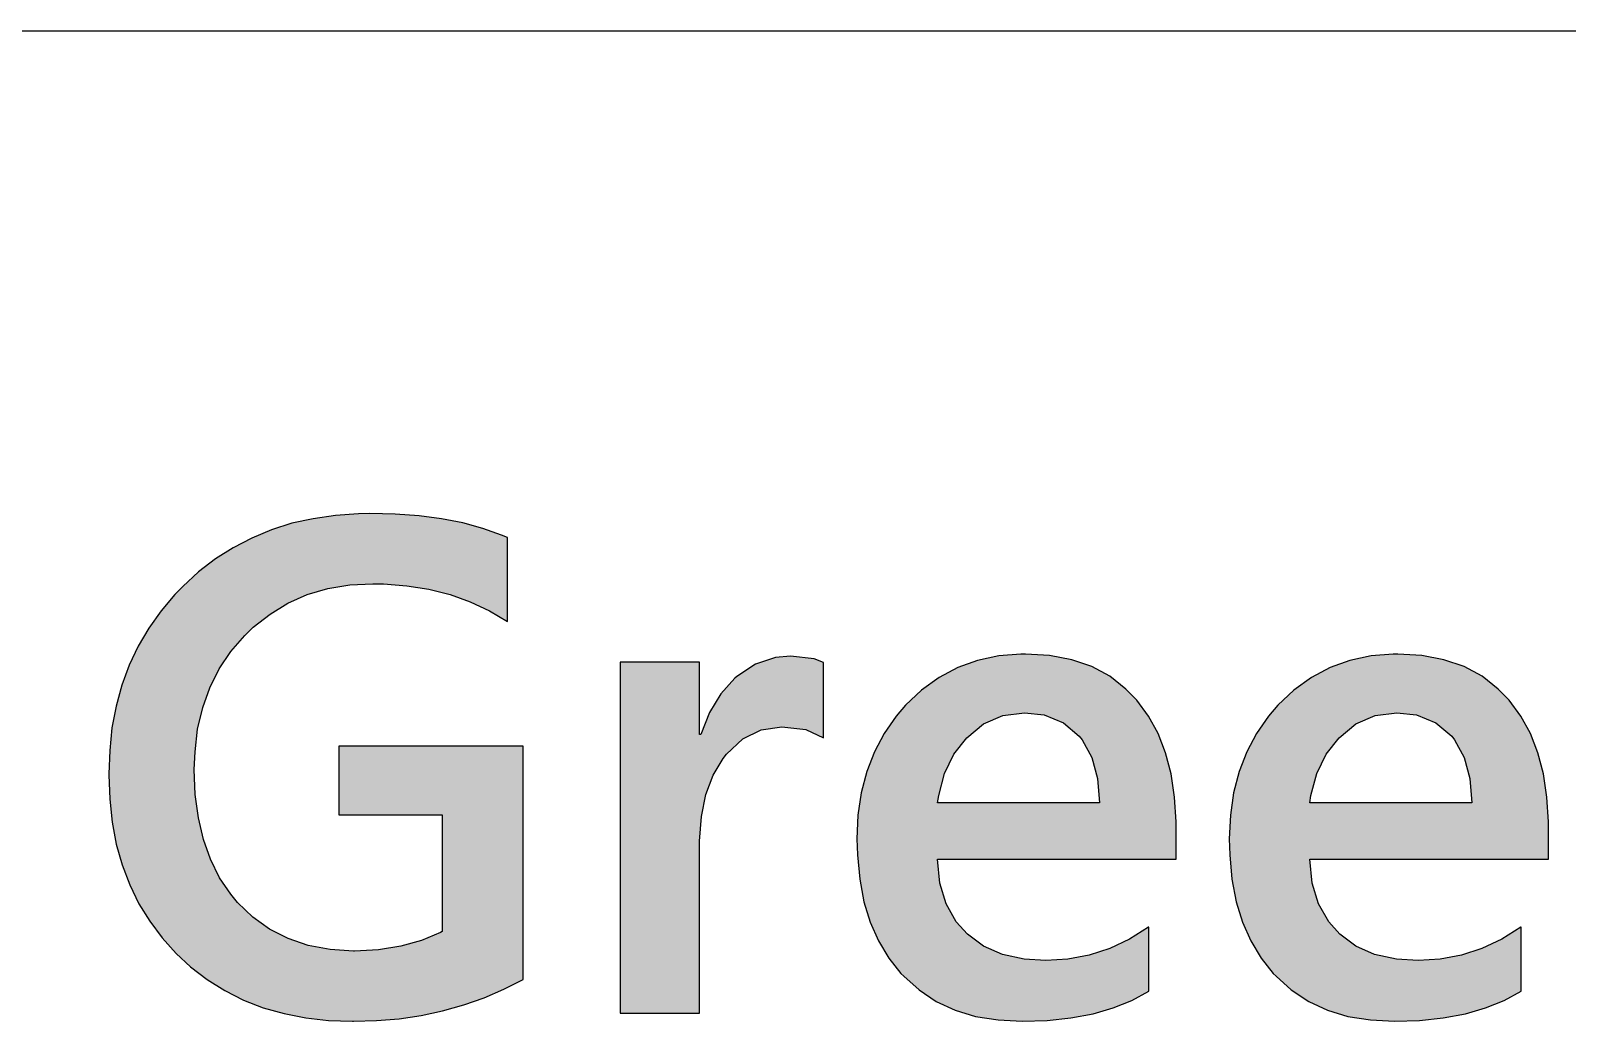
# Model space of a CAD drawing. Extents: x 0 to 216, y -5 to 280.
# Drawn here: x 29.41 to 58.82, y 261.05 to 280 of the extents above; entities that cross this region are included whole.
import ezdxf

# ---------------------------------------------------------------- set-up
doc = ezdxf.new("R2010")
doc.units = 0
doc.header["$LTSCALE"] = 10
doc.header["$MEASUREMENT"] = 0
doc.layers.get('0').update_dxf_attribs({"linetype": 'CONTINUOUS'})
doc.layers.add('Company LOGO$0$CADdetails-2-HATCH', color=8, linetype='CONTINUOUS', lineweight=5)
doc.layers.add('Company LOGO$0$CADdetails-8-NONPLOT', color=190, linetype='CONTINUOUS', plot=False)
doc.layers.add('Company LOGO$0$CADdetails-9-TITLEBLOCK', color=7, linetype='CONTINUOUS')

# ---------------------------------------------------------------- blocks, each defined once
blk = doc.blocks.new('Company LOGO')
at = {"layer": 'Company LOGO$0$CADdetails-2-HATCH'}
h = blk.add_hatch(color=256, dxfattribs=at)
h.dxf.hatch_style = 1
h.set_gradient(color1=(12, 104, 38), color2=(12, 104, 38), tint=1)
h.paths.add_polyline_path([(38.839, 266.316), (35.308, 266.316), (35.308, 265.003), (37.288, 265.003), (37.288, 262.769), (37.254, 262.75), (36.888, 262.594), (36.493, 262.487), (36.069, 262.418), (35.599, 262.393), (35.142, 262.423), (34.722, 262.501), (34.337, 262.633), (33.981, 262.813), (33.659, 263.043), (33.366, 263.325), (33.239, 263.482), (33.025, 263.799), (32.854, 264.15), (32.718, 264.53), (32.62, 264.945), (32.561, 265.389), (32.542, 265.867), (32.557, 266.208), (32.605, 266.642), (32.703, 267.052), (32.839, 267.433), (33.02, 267.793), (33.239, 268.125), (33.508, 268.432), (33.669, 268.589), (33.991, 268.842), (34.332, 269.052), (34.703, 269.213), (35.098, 269.33), (35.517, 269.398), (35.961, 269.423), (36.166, 269.418), (36.61, 269.384), (37.034, 269.315), (37.439, 269.213), (37.825, 269.076), (38.19, 268.906), (38.537, 268.701), (38.537, 270.305), (38.42, 270.354), (38.064, 270.481), (37.683, 270.584), (37.273, 270.662), (36.844, 270.72), (36.386, 270.754), (35.903, 270.764), (35.683, 270.759), (35.244, 270.73), (34.82, 270.666), (34.41, 270.579), (34.02, 270.452), (33.644, 270.296), (33.288, 270.11), (32.947, 269.896), (32.625, 269.647), (32.322, 269.369), (32.171, 269.218), (31.908, 268.906), (31.674, 268.574), (31.469, 268.228), (31.298, 267.862), (31.157, 267.481), (31.045, 267.081), (30.966, 266.667), (30.923, 266.233), (30.908, 265.784), (30.908, 265.764), (30.923, 265.301), (30.971, 264.862), (31.049, 264.442), (31.162, 264.043), (31.308, 263.662), (31.483, 263.301), (31.688, 262.965), (31.927, 262.647), (32.196, 262.35), (32.469, 262.096), (32.786, 261.852), (33.127, 261.638), (33.483, 261.457), (33.859, 261.311), (34.259, 261.199), (34.674, 261.116), (35.113, 261.067), (35.571, 261.052), (35.586, 261.052), (36.03, 261.067), (36.464, 261.101), (36.883, 261.165), (37.293, 261.252), (37.698, 261.365), (38.088, 261.501), (38.468, 261.667), (38.839, 261.852)])
h.paths.add_polyline_path([(42.731, 266.164), (43.039, 266.457), (43.395, 266.628), (43.79, 266.686), (44.244, 266.633), (44.585, 266.472), (44.585, 267.915), (44.409, 267.984), (43.956, 268.037), (43.668, 268.013), (43.283, 267.881), (42.927, 267.647), (42.888, 267.613), (42.619, 267.315), (42.405, 266.959), (42.239, 266.535), (42.21, 266.535), (42.21, 267.92), (40.693, 267.92), (40.693, 261.209), (42.21, 261.209), (42.21, 264.418), (42.214, 264.496), (42.249, 264.969), (42.332, 265.389), (42.473, 265.759), (42.663, 266.077)])
h.paths.add_polyline_path([(51.336, 264.735), (51.336, 264.867), (51.306, 265.34), (51.238, 265.784), (51.131, 266.189), (50.989, 266.559), (50.804, 266.891), (50.585, 267.194), (50.375, 267.408), (50.068, 267.652), (49.721, 267.837), (49.336, 267.969), (48.912, 268.052), (48.453, 268.076), (48.365, 268.076), (47.941, 268.042), (47.536, 267.954), (47.156, 267.818), (46.799, 267.628), (46.463, 267.384), (46.156, 267.096), (45.975, 266.886), (45.746, 266.559), (45.561, 266.208), (45.414, 265.828), (45.307, 265.423), (45.244, 264.994), (45.224, 264.54), (45.234, 264.233), (45.278, 263.769), (45.356, 263.34), (45.478, 262.945), (45.639, 262.589), (45.834, 262.262), (46.068, 261.969), (46.121, 261.916), (46.414, 261.652), (46.741, 261.433), (47.107, 261.267), (47.497, 261.145), (47.926, 261.077), (48.39, 261.052), (48.868, 261.067), (49.321, 261.116), (49.746, 261.194), (50.131, 261.306), (50.487, 261.452), (50.814, 261.628), (50.814, 262.852), (50.809, 262.852), (50.443, 262.623), (50.063, 262.443), (49.668, 262.316), (49.263, 262.238), (48.838, 262.213), (48.429, 262.238), (48.009, 262.33), (47.648, 262.491), (47.341, 262.716), (47.126, 262.955), (46.936, 263.296), (46.814, 263.691), (46.765, 264.15), (51.336, 264.15)])
h.paths.add_polyline_path([(46.765, 265.228), (46.79, 265.374), (46.902, 265.794), (47.082, 266.164), (47.326, 266.476), (47.648, 266.74), (48.019, 266.901), (48.434, 266.954), (48.809, 266.915), (49.18, 266.764), (49.482, 266.506), (49.536, 266.433), (49.721, 266.101), (49.829, 265.696), (49.868, 265.228)], flags=16)
h.paths.add_polyline_path([(58.462, 264.735), (58.462, 264.867), (58.433, 265.34), (58.365, 265.784), (58.257, 266.189), (58.116, 266.559), (57.93, 266.891), (57.711, 267.194), (57.501, 267.408), (57.194, 267.652), (56.848, 267.837), (56.462, 267.969), (56.038, 268.052), (55.579, 268.076), (55.492, 268.076), (55.067, 268.042), (54.662, 267.954), (54.282, 267.818), (53.926, 267.628), (53.589, 267.384), (53.282, 267.096), (53.101, 266.886), (52.872, 266.559), (52.687, 266.208), (52.541, 265.828), (52.433, 265.423), (52.375, 264.994), (52.35, 264.54), (52.36, 264.233), (52.404, 263.769), (52.482, 263.34), (52.604, 262.945), (52.765, 262.589), (52.96, 262.262), (53.194, 261.969), (53.248, 261.916), (53.54, 261.652), (53.872, 261.433), (54.233, 261.267), (54.623, 261.145), (55.053, 261.077), (55.516, 261.052), (55.994, 261.067), (56.448, 261.116), (56.872, 261.194), (57.257, 261.306), (57.613, 261.452), (57.94, 261.628), (57.94, 262.852), (57.935, 262.852), (57.569, 262.623), (57.189, 262.443), (56.799, 262.316), (56.389, 262.238), (55.97, 262.213), (55.555, 262.238), (55.135, 262.33), (54.775, 262.491), (54.467, 262.716), (54.258, 262.955), (54.062, 263.296), (53.94, 263.691), (53.892, 264.15), (58.462, 264.15)])
h.paths.add_polyline_path([(53.892, 265.228), (53.916, 265.374), (54.028, 265.794), (54.209, 266.164), (54.453, 266.476), (54.775, 266.74), (55.145, 266.901), (55.56, 266.954), (55.935, 266.915), (56.306, 266.764), (56.609, 266.506), (56.662, 266.433), (56.848, 266.101), (56.955, 265.696), (56.994, 265.228)], flags=16)
h.paths.add_polyline_path([(61.662, 266.023), (61.891, 266.355), (61.93, 266.398), (62.247, 266.662), (62.618, 266.818), (63.037, 266.872), (63.33, 266.847), (63.647, 266.74), (63.906, 266.555), (64.106, 266.286), (64.252, 265.935), (64.335, 265.501), (64.364, 264.989), (64.364, 261.209), (65.886, 261.209), (65.886, 265.311), (65.886, 265.408), (65.852, 265.896), (65.784, 266.335), (65.666, 266.725), (65.51, 267.072), (65.31, 267.369), (65.164, 267.53), (64.857, 267.769), (64.501, 267.94), (64.096, 268.042), (63.637, 268.076), (63.428, 268.071), (63.023, 268.013), (62.647, 267.891), (62.301, 267.711), (61.994, 267.472), (61.711, 267.169), (61.462, 266.808), (61.437, 266.808), (61.437, 267.92), (59.911, 267.92), (59.911, 261.209), (61.437, 261.209), (61.437, 265.038), (61.442, 265.218), (61.516, 265.642)])
h.paths.add_polyline_path([(98.806, 261.291), (101.651, 265.609), (104.484, 261.286, 5.086119)])
at = {"layer": 'Company LOGO$0$CADdetails-8-NONPLOT'}
for p, q in [((34.82, 270.666), (34.41, 270.579)), ((35.244, 270.73), (34.82, 270.666)), ((35.683, 270.759), (35.244, 270.73)), ((35.903, 270.764), (35.683, 270.759)), ((36.386, 270.754), (35.903, 270.764)), ((36.844, 270.72), (36.386, 270.754)), ((37.273, 270.662), (36.844, 270.72)), ((37.683, 270.584), (37.273, 270.662)), ((38.064, 270.481), (37.683, 270.584)), ((33.644, 270.296), (33.288, 270.11)), ((34.02, 270.452), (33.644, 270.296)), ((34.41, 270.579), (34.02, 270.452)), ((38.42, 270.354), (38.064, 270.481)), ((38.537, 270.305), (38.42, 270.354)), ((38.537, 268.701), (38.537, 270.305)), ((33.288, 270.11), (32.947, 269.896)), ((32.947, 269.896), (32.625, 269.647)), ((32.625, 269.647), (32.322, 269.369)), ((35.517, 269.398), (35.961, 269.423)), ((35.961, 269.423), (36.166, 269.418)), ((36.166, 269.418), (36.61, 269.384)), ((32.171, 269.218), (31.908, 268.906)), ((32.322, 269.369), (32.171, 269.218)), ((34.332, 269.052), (34.703, 269.213)), ((34.703, 269.213), (35.098, 269.33)), ((35.098, 269.33), (35.517, 269.398)), ((36.61, 269.384), (37.034, 269.315)), ((37.034, 269.315), (37.439, 269.213)), ((37.439, 269.213), (37.825, 269.076)), ((31.908, 268.906), (31.674, 268.574)), ((33.669, 268.589), (33.991, 268.842)), ((33.991, 268.842), (34.332, 269.052)), ((37.825, 269.076), (38.19, 268.906)), ((38.19, 268.906), (38.537, 268.701)), ((31.674, 268.574), (31.469, 268.228)), ((33.508, 268.432), (33.669, 268.589)), ((31.469, 268.228), (31.298, 267.862)), ((33.239, 268.125), (33.508, 268.432)), ((33.02, 267.793), (33.239, 268.125)), ((43.668, 268.013), (43.283, 267.881)), ((43.956, 268.037), (43.668, 268.013)), ((44.409, 267.984), (43.956, 268.037)), ((44.585, 267.915), (44.409, 267.984)), ((47.536, 267.954), (47.156, 267.818)), ((47.941, 268.042), (47.536, 267.954)), ((48.365, 268.076), (47.941, 268.042)), ((48.453, 268.076), (48.365, 268.076)), ((48.912, 268.052), (48.453, 268.076)), ((49.336, 267.969), (48.912, 268.052)), ((49.721, 267.837), (49.336, 267.969)), ((54.662, 267.954), (54.282, 267.818)), ((55.067, 268.042), (54.662, 267.954)), ((55.492, 268.076), (55.067, 268.042)), ((55.579, 268.076), (55.492, 268.076)), ((56.038, 268.052), (55.579, 268.076)), ((56.462, 267.969), (56.038, 268.052)), ((56.848, 267.837), (56.462, 267.969)), ((31.298, 267.862), (31.157, 267.481)), ((32.839, 267.433), (33.02, 267.793)), ((42.21, 267.92), (40.693, 267.92)), ((40.693, 267.92), (40.693, 261.209)), ((42.21, 266.535), (42.21, 267.92)), ((42.927, 267.647), (42.888, 267.613)), ((43.283, 267.881), (42.927, 267.647)), ((44.585, 266.472), (44.585, 267.915)), ((47.156, 267.818), (46.799, 267.628)), ((50.068, 267.652), (49.721, 267.837)), ((50.375, 267.408), (50.068, 267.652)), ((54.282, 267.818), (53.926, 267.628)), ((57.194, 267.652), (56.848, 267.837)), ((57.501, 267.408), (57.194, 267.652)), ((31.157, 267.481), (31.045, 267.081)), ((32.703, 267.052), (32.839, 267.433)), ((42.888, 267.613), (42.619, 267.315)), ((46.463, 267.384), (46.156, 267.096)), ((46.799, 267.628), (46.463, 267.384)), ((50.585, 267.194), (50.375, 267.408)), ((53.589, 267.384), (53.282, 267.096)), ((53.926, 267.628), (53.589, 267.384)), ((57.711, 267.194), (57.501, 267.408)), ((31.045, 267.081), (30.966, 266.667)), ((32.605, 266.642), (32.703, 267.052)), ((42.619, 267.315), (42.405, 266.959)), ((46.156, 267.096), (45.975, 266.886)), ((50.804, 266.891), (50.585, 267.194)), ((53.282, 267.096), (53.101, 266.886)), ((57.93, 266.891), (57.711, 267.194)), ((42.405, 266.959), (42.239, 266.535)), ((45.975, 266.886), (45.746, 266.559)), ((47.648, 266.74), (48.019, 266.901)), ((48.019, 266.901), (48.434, 266.954)), ((48.434, 266.954), (48.809, 266.915)), ((48.809, 266.915), (49.18, 266.764)), ((49.18, 266.764), (49.482, 266.506)), ((50.989, 266.559), (50.804, 266.891)), ((53.101, 266.886), (52.872, 266.559)), ((54.775, 266.74), (55.145, 266.901)), ((55.145, 266.901), (55.56, 266.954)), ((55.56, 266.954), (55.935, 266.915)), ((55.935, 266.915), (56.306, 266.764)), ((56.306, 266.764), (56.609, 266.506)), ((58.116, 266.559), (57.93, 266.891)), ((30.966, 266.667), (30.923, 266.233)), ((32.557, 266.208), (32.605, 266.642)), ((42.239, 266.535), (42.21, 266.535)), ((43.039, 266.457), (43.395, 266.628)), ((43.395, 266.628), (43.79, 266.686)), ((43.79, 266.686), (44.244, 266.633)), ((44.244, 266.633), (44.585, 266.472)), ((45.746, 266.559), (45.561, 266.208)), ((47.082, 266.164), (47.326, 266.476)), ((47.326, 266.476), (47.648, 266.74)), ((49.482, 266.506), (49.536, 266.433)), ((51.131, 266.189), (50.989, 266.559)), ((52.872, 266.559), (52.687, 266.208)), ((54.209, 266.164), (54.453, 266.476)), ((54.453, 266.476), (54.775, 266.74)), ((56.609, 266.506), (56.662, 266.433)), ((58.257, 266.189), (58.116, 266.559)), ((30.923, 266.233), (30.908, 265.784)), ((32.542, 265.867), (32.557, 266.208)), ((38.839, 266.316), (35.308, 266.316)), ((35.308, 266.316), (35.308, 265.003)), ((38.839, 261.852), (38.839, 266.316)), ((42.731, 266.164), (43.039, 266.457)), ((45.561, 266.208), (45.414, 265.828)), ((49.536, 266.433), (49.721, 266.101)), ((51.238, 265.784), (51.131, 266.189)), ((52.687, 266.208), (52.541, 265.828)), ((56.662, 266.433), (56.848, 266.101)), ((58.365, 265.784), (58.257, 266.189)), ((42.473, 265.759), (42.663, 266.077)), ((42.663, 266.077), (42.731, 266.164)), ((46.902, 265.794), (47.082, 266.164)), ((49.721, 266.101), (49.829, 265.696)), ((54.028, 265.794), (54.209, 266.164)), ((56.848, 266.101), (56.955, 265.696)), ((30.908, 265.784), (30.908, 265.764)), ((30.908, 265.764), (30.923, 265.301)), ((32.561, 265.389), (32.542, 265.867)), ((42.332, 265.389), (42.473, 265.759)), ((45.414, 265.828), (45.307, 265.423)), ((46.79, 265.374), (46.902, 265.794)), ((49.829, 265.696), (49.868, 265.228)), ((51.306, 265.34), (51.238, 265.784)), ((52.541, 265.828), (52.433, 265.423)), ((53.916, 265.374), (54.028, 265.794)), ((56.955, 265.696), (56.994, 265.228)), ((58.433, 265.34), (58.365, 265.784)), ((30.923, 265.301), (30.971, 264.862)), ((32.62, 264.945), (32.561, 265.389)), ((42.249, 264.969), (42.332, 265.389)), ((45.307, 265.423), (45.244, 264.994)), ((46.765, 265.228), (46.79, 265.374)), ((51.336, 264.867), (51.306, 265.34)), ((52.433, 265.423), (52.375, 264.994)), ((53.892, 265.228), (53.916, 265.374)), ((58.462, 264.867), (58.433, 265.34)), ((35.308, 265.003), (37.288, 265.003)), ((37.288, 265.003), (37.288, 262.769)), ((45.244, 264.994), (45.224, 264.54)), ((49.868, 265.228), (46.765, 265.228)), ((52.375, 264.994), (52.35, 264.54)), ((56.994, 265.228), (53.892, 265.228)), ((30.971, 264.862), (31.049, 264.442)), ((32.718, 264.53), (32.62, 264.945)), ((42.214, 264.496), (42.249, 264.969)), ((51.336, 264.735), (51.336, 264.867)), ((51.336, 264.15), (51.336, 264.735)), ((58.462, 264.735), (58.462, 264.867)), ((58.462, 264.15), (58.462, 264.735)), ((31.049, 264.442), (31.162, 264.043)), ((32.854, 264.15), (32.718, 264.53)), ((42.21, 264.418), (42.214, 264.496)), ((42.21, 261.209), (42.21, 264.418)), ((45.224, 264.54), (45.234, 264.233)), ((52.35, 264.54), (52.36, 264.233)), ((33.025, 263.799), (32.854, 264.15)), ((45.234, 264.233), (45.278, 263.769)), ((46.814, 263.691), (46.765, 264.15)), ((46.765, 264.15), (51.336, 264.15)), ((52.36, 264.233), (52.404, 263.769)), ((53.94, 263.691), (53.892, 264.15)), ((53.892, 264.15), (58.462, 264.15)), ((31.162, 264.043), (31.308, 263.662)), ((31.308, 263.662), (31.483, 263.301)), ((33.239, 263.482), (33.025, 263.799)), ((45.278, 263.769), (45.356, 263.34)), ((46.936, 263.296), (46.814, 263.691)), ((52.404, 263.769), (52.482, 263.34)), ((54.062, 263.296), (53.94, 263.691)), ((31.483, 263.301), (31.688, 262.965)), ((33.366, 263.325), (33.239, 263.482)), ((33.659, 263.043), (33.366, 263.325)), ((45.356, 263.34), (45.478, 262.945)), ((47.126, 262.955), (46.936, 263.296)), ((52.482, 263.34), (52.604, 262.945)), ((54.258, 262.955), (54.062, 263.296)), ((31.688, 262.965), (31.927, 262.647)), ((33.981, 262.813), (33.659, 263.043)), ((45.478, 262.945), (45.639, 262.589)), ((47.341, 262.716), (47.126, 262.955)), ((52.604, 262.945), (52.765, 262.589)), ((54.467, 262.716), (54.258, 262.955)), ((31.927, 262.647), (32.196, 262.35)), ((34.337, 262.633), (33.981, 262.813)), ((37.254, 262.75), (36.888, 262.594)), ((37.288, 262.769), (37.254, 262.75)), ((47.648, 262.491), (47.341, 262.716)), ((50.809, 262.852), (50.443, 262.623)), ((50.814, 262.852), (50.809, 262.852)), ((50.814, 261.628), (50.814, 262.852)), ((54.775, 262.491), (54.467, 262.716)), ((57.935, 262.852), (57.569, 262.623)), ((57.94, 262.852), (57.935, 262.852)), ((57.94, 261.628), (57.94, 262.852)), ((32.196, 262.35), (32.469, 262.096)), ((34.722, 262.501), (34.337, 262.633)), ((35.142, 262.423), (34.722, 262.501)), ((35.591, 262.394), (35.142, 262.423)), ((35.61, 262.394), (35.591, 262.394)), ((36.069, 262.418), (35.61, 262.394)), ((36.493, 262.487), (36.069, 262.418)), ((36.888, 262.594), (36.493, 262.487)), ((45.639, 262.589), (45.834, 262.262)), ((48.009, 262.33), (47.648, 262.491)), ((50.063, 262.443), (49.668, 262.316)), ((50.443, 262.623), (50.063, 262.443)), ((52.765, 262.589), (52.96, 262.262)), ((55.135, 262.33), (54.775, 262.491)), ((57.189, 262.443), (56.799, 262.316)), ((57.569, 262.623), (57.189, 262.443)), ((32.469, 262.096), (32.786, 261.852)), ((45.834, 262.262), (46.068, 261.969)), ((48.429, 262.238), (48.009, 262.33)), ((48.838, 262.213), (48.429, 262.238)), ((49.263, 262.238), (48.838, 262.213)), ((49.668, 262.316), (49.263, 262.238)), ((52.96, 262.262), (53.194, 261.969)), ((55.555, 262.238), (55.135, 262.33)), ((55.97, 262.213), (55.555, 262.238)), ((56.389, 262.238), (55.97, 262.213)), ((56.799, 262.316), (56.389, 262.238)), ((32.786, 261.852), (33.127, 261.638)), ((38.468, 261.667), (38.839, 261.852)), ((46.068, 261.969), (46.121, 261.916)), ((46.121, 261.916), (46.414, 261.652)), ((53.194, 261.969), (53.248, 261.916)), ((53.248, 261.916), (53.54, 261.652)), ((33.127, 261.638), (33.483, 261.457)), ((37.698, 261.365), (38.088, 261.501)), ((38.088, 261.501), (38.468, 261.667)), ((46.414, 261.652), (46.741, 261.433)), ((50.487, 261.452), (50.814, 261.628)), ((53.54, 261.652), (53.872, 261.433)), ((57.613, 261.452), (57.94, 261.628)), ((33.483, 261.457), (33.859, 261.311)), ((33.859, 261.311), (34.259, 261.199)), ((34.259, 261.199), (34.674, 261.116)), ((36.883, 261.165), (37.293, 261.252)), ((37.293, 261.252), (37.698, 261.365)), ((40.693, 261.209), (42.21, 261.209)), ((46.741, 261.433), (47.107, 261.267)), ((47.107, 261.267), (47.497, 261.145)), ((49.321, 261.116), (49.746, 261.194)), ((49.746, 261.194), (50.131, 261.306)), ((50.131, 261.306), (50.487, 261.452)), ((53.872, 261.433), (54.233, 261.267)), ((54.233, 261.267), (54.623, 261.145)), ((56.448, 261.116), (56.872, 261.194)), ((56.872, 261.194), (57.257, 261.306)), ((57.257, 261.306), (57.613, 261.452)), ((34.674, 261.116), (35.113, 261.067)), ((35.113, 261.067), (35.571, 261.052)), ((35.571, 261.052), (35.586, 261.052)), ((35.586, 261.052), (36.03, 261.067)), ((36.03, 261.067), (36.464, 261.101)), ((36.464, 261.101), (36.883, 261.165)), ((47.497, 261.145), (47.926, 261.077)), ((47.926, 261.077), (48.39, 261.052)), ((48.39, 261.052), (48.868, 261.067)), ((48.868, 261.067), (49.321, 261.116)), ((54.623, 261.145), (55.053, 261.077)), ((55.053, 261.077), (55.516, 261.052)), ((55.516, 261.052), (55.994, 261.067)), ((55.994, 261.067), (56.448, 261.116))]:
    blk.add_line(p, q, dxfattribs=at)
at = {"layer": 'Company LOGO$0$CADdetails-9-TITLEBLOCK'}
blk.add_line((0, 280), (216, 280), dxfattribs=at)

msp = doc.modelspace()

# ---------------------------------------------------------------- block references
msp.add_blockref('Company LOGO', (0, 0))

doc.saveas('drawing.dxf')
